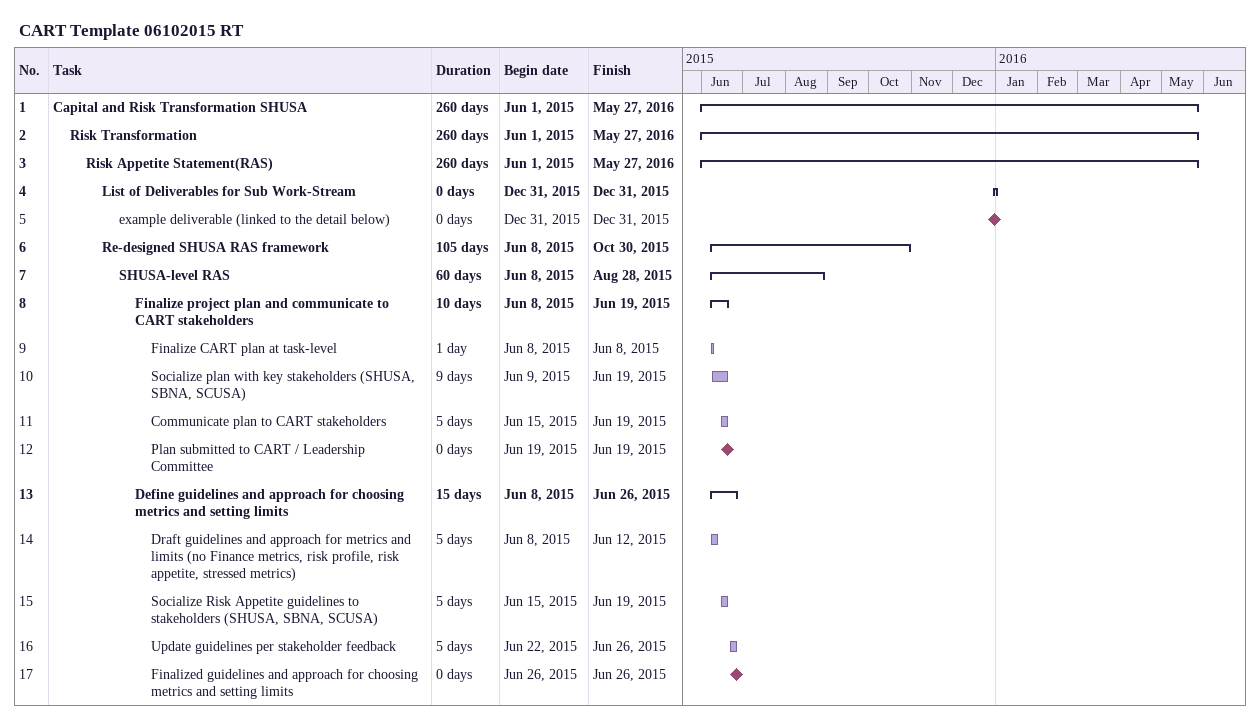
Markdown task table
CART Template 06102015 RT

| ID | Level | Task | Duration | Start | Finish |
|---|---|---|---|---|---|
| 1 | 1 | **Capital and Risk Transformation SHUSA** | 260d | 2015-06-01 | 2016-05-27 |
| 2 | 2 | **Risk Transformation** | 260d | 2015-06-01 | 2016-05-27 |
| 3 | 3 | **Risk Appetite Statement(RAS)** | 260d | 2015-06-01 | 2016-05-27 |
| 4 | 4 | **List of Deliverables for Sub Work-Stream** | 0d | 2015-12-31 | 2015-12-31 |
| 5 | 5 | example deliverable (linked to the detail below) | 0d | 2015-12-31 | 2015-12-31 |
| 6 | 4 | **Re-designed SHUSA RAS framework** | 105d | 2015-06-08 | 2015-10-30 |
| 7 | 5 | **SHUSA-level RAS** | 60d | 2015-06-08 | 2015-08-28 |
| 8 | 6 | **Finalize project plan and communicate to CART stakeholders** | 10d | 2015-06-08 | 2015-06-19 |
| 9 | 7 | Finalize CART plan at task-level | 1d | 2015-06-08 | 2015-06-08 |
| 10 | 7 | Socialize plan with key stakeholders (SHUSA, SBNA, SCUSA) | 9d | 2015-06-09 | 2015-06-19 |
| 11 | 7 | Communicate plan to CART stakeholders | 5d | 2015-06-15 | 2015-06-19 |
| 12 | 7 | Plan submitted to CART / Leadership Committee | 0d | 2015-06-19 | 2015-06-19 |
| 13 | 6 | **Define guidelines and approach for choosing metrics and setting limits** | 15d | 2015-06-08 | 2015-06-26 |
| 14 | 7 | Draft guidelines and approach for metrics and limits (no Finance metrics, risk profile, risk appetite, stressed metrics) | 5d | 2015-06-08 | 2015-06-12 |
| 15 | 7 | Socialize Risk Appetite guidelines to stakeholders (SHUSA, SBNA, SCUSA) | 5d | 2015-06-15 | 2015-06-19 |
| 16 | 7 | Update guidelines per stakeholder feedback | 5d | 2015-06-22 | 2015-06-26 |
| 17 | 7 | Finalized guidelines and approach for choosing metrics and setting limits | 0d | 2015-06-26 | 2015-06-26 |
